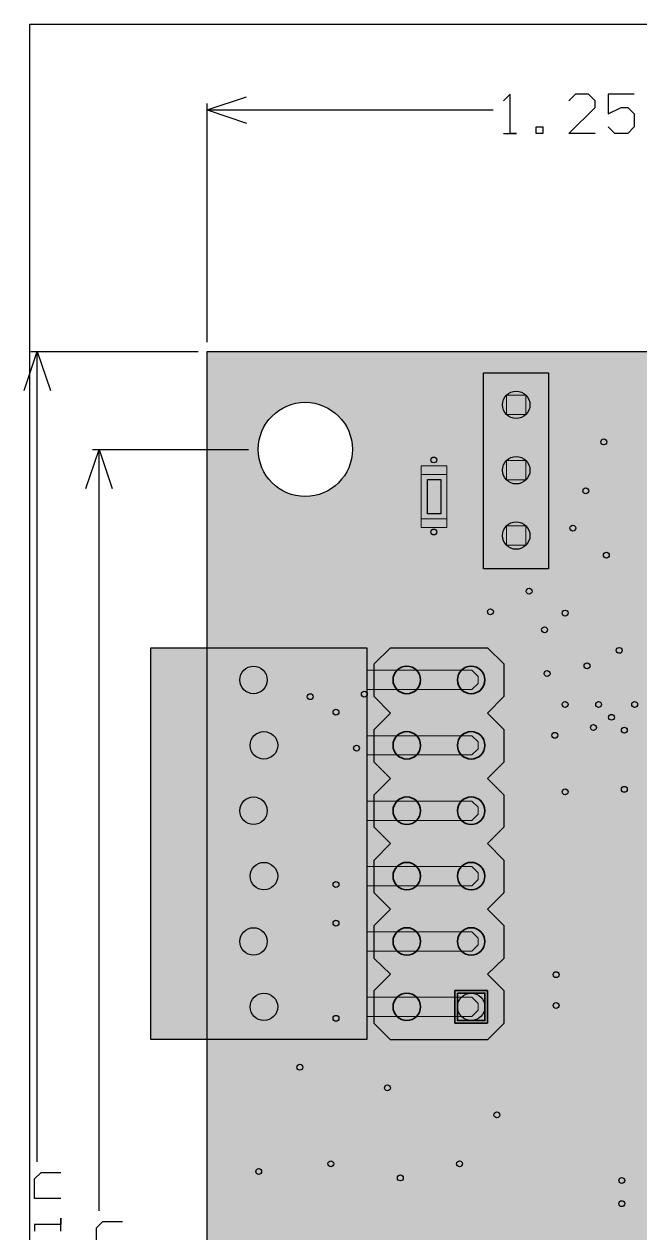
# Model space of a CAD drawing. Header units: metres. Extents: x 18 to 154, y 17 to 109.
# Drawn here: x 18.29 to 42.2, y 62.27 to 109.23 of the extents above; entities that cross this region are included whole.
import ezdxf

# ---------------------------------------------------------------- set-up
doc = ezdxf.new("R2010")
doc.units = ezdxf.units.M
for name, color, linetype, lineweight, true_color in [('ANNOTATION', 7, 'Continuous', 30, 0xffffff), ('GOLD_PAD', 7, 'Continuous', 35, 0xc99700), ('LED_BLB', 7, 'Continuous', 0, 0xf1eb9d), ('METAL', 7, 'Continuous', 0, 0xc1c6c8)]:
    doc.layers.add(name, color=color, linetype=linetype, lineweight=lineweight, true_color=true_color)
for name, color, linetype in [('CHIP', 250, 'Continuous'), ('Mechanical1', 6, 'Continuous'), ('PadHoleLayer', 156, 'Continuous'), ('ViaHoleLayer', 16, 'Continuous')]:
    doc.layers.add(name, color=color, linetype=linetype)
for name, color, linetype, true_color in [('LED_BLB_IN', 7, 'Continuous', 0xbabe74), ('PCB', 7, 'Continuous', 0x1d428a), ('PCB_OUTLINE', 7, 'Continuous', 0x002677)]:
    doc.layers.add(name, color=color, linetype=linetype, true_color=true_color)
doc.layers.add('LED_GREEN', color=80, linetype='Continuous', lineweight=0)
picture_1 = doc.add_image_def('image1.jpg', size_in_pixel=(1023, 701))

# ---------------------------------------------------------------- blocks, each defined once
blk = doc.blocks.new('PMOD')
at = {"layer": 'CHIP'}
h = blk.add_hatch(color=256, dxfattribs=at)
h.dxf.hatch_style = 1
h.paths.add_polyline_path([(-4.046127595232967, 1.252304230787487), (-4.046127595232967, -13.97366371941341), (-12.44612759523297, -13.97366371941341), (-12.44612759523297, 1.252304230787487)])
at = {"layer": 'GOLD_PAD'}
h = blk.add_hatch(color=256, dxfattribs=at)
h.dxf.hatch_style = 1
h.paths.add_polyline_path([(0.6335003300000039, -12.06649967000001), (-0.6335003300000039, -12.06649967000001), (-0.6335003300000039, -13.33350032999999), (0.6335003300000039, -13.33350033000001)])
h.paths.add_polyline_path([(-0.5335003300000025, -12.16649967000001), (0.5335003300000025, -12.16649967000001), (0.5335003300000025, -13.23350033000001), (-0.5335003300000025, -13.23350033)], flags=16)
at = {"layer": 'METAL'}
h = blk.add_hatch(color=256, dxfattribs=at)
h.dxf.hatch_style = 1
h.paths.add_polyline_path([(0.2750000000000057, 0.1310660171779716), (0.2750000000000057, -0.1310660171779858), (0.03106601717798441, -0.375), (-4.046127595232967, -0.375), (-4.046127595232967, 0.375), (0.03106601717798441, 0.375)])
h = blk.add_hatch(color=256, dxfattribs=at)
h.dxf.hatch_style = 1
h.paths.add_polyline_path([(0.2750000000000057, -2.408933982822049), (0.2750000000000057, -2.671066017178006), (0.03106601717798441, -2.91500000000002), (-4.046127595232967, -2.91500000000002), (-4.046127595232967, -2.16500000000002), (0.03106601717798441, -2.16500000000002)])
h = blk.add_hatch(color=256, dxfattribs=at)
h.dxf.hatch_style = 1
h.paths.add_polyline_path([(0.2750000000000057, -4.948933982822027), (0.2750000000000057, -5.211066017177984), (0.03106601717798441, -5.454999999999998), (-4.046127595232967, -5.454999999999998), (-4.046127595232967, -4.704999999999998), (0.03106601717798441, -4.704999999999998)])
h = blk.add_hatch(color=256, dxfattribs=at)
h.dxf.hatch_style = 1
h.paths.add_polyline_path([(0.2750000000000057, -7.488933982822047), (0.2750000000000057, -7.751066017178005), (0.03106601717798441, -7.995000000000019), (-4.046127595232967, -7.995000000000019), (-4.046127595232967, -7.245000000000019), (0.03106601717798441, -7.245000000000019)])
h = blk.add_hatch(color=256, dxfattribs=at)
h.dxf.hatch_style = 1
h.paths.add_polyline_path([(0.2750000000000057, -10.02893398282202), (0.2750000000000057, -10.29106601717798), (0.03106601717798441, -10.535), (-4.046127595232967, -10.535), (-4.046127595232967, -9.784999999999997), (0.03106601717798441, -9.784999999999997)])
h = blk.add_hatch(color=256, dxfattribs=at)
h.dxf.hatch_style = 1
h.paths.add_polyline_path([(0.2750000000000057, -12.56893398282203), (0.2750000000000057, -12.83106601717799), (0.03106601717798441, -13.075), (-4.046127595232967, -13.075), (-4.046127595232967, -12.325), (0.03106601717798441, -12.325)])
at = {"layer": 'ANNOTATION'}
blk.add_lwpolyline([(-3.13334868944596, 1.242865254346043), (0.6310050104191944, 1.242865254346043), (1.267686445148634, 0.6248370349651964), (1.267686445148634, -0.6486382032608446), (0.6310050104191944, -1.285432006757432), (1.267686445148634, -1.922113441486871), (1.267686445148634, -3.195701048480046), (0.6310050104191944, -3.832382483209486), (1.267686445148634, -4.469176286706073), (1.267686445148634, -5.723998309583521), (0.6310050104191944, -6.360679744312961), (1.267686445148634, -6.997473547809548), (1.267686445148634, -8.270948786035575), (0.6310050104191944, -8.907742589532177), (1.267686445148634, -9.544536393028764), (1.267686445148634, -10.81801163125479), (0.6310050104191944, -11.43603985063564), (1.267686445148634, -12.07283365413224), (1.267686445148634, -13.34630889235825), (0.6310050104191944, -13.98310269585485), (-3.13334868944596, -13.98310269585485), (-3.770142492942554, -13.34630889235825), (-3.770142492942554, -12.07283365413224), (-3.13334868944596, -11.43603985063564), (-3.770142492942554, -10.81801163125479), (-3.770142492942554, -9.544536393028764), (-3.13334868944596, -8.907742589532177), (-3.770142492942554, -8.270948786035575), (-3.770142492942554, -6.997473547809548), (-3.13334868944596, -6.360679744312961), (-3.770142492942554, -5.723998309583521), (-3.770142492942554, -4.469176286706073), (-3.13334868944596, -3.832382483209486), (-3.770142492942554, -3.195701048480046), (-3.770142492942554, -1.922113441486871), (-3.13334868944596, -1.285432006757432), (-3.770142492942554, -0.6486382032608446), (-3.770142492942554, 0.6248370349651964)], close=True, dxfattribs=at)
at = {"layer": 'CHIP'}
blk.add_lwpolyline([(-4.046127595232967, 1.252304230787487), (-4.046127595232967, -13.97366371941341), (-12.44612759523297, -13.97366371941341), (-12.44612759523297, 1.252304230787487), (-4.046127595232967, 1.252304230787487)], dxfattribs=at)
at = {"layer": 'GOLD_PAD'}
for points in [[(0.6335003300000039, -12.06649967000001), (-0.6335003300000039, -12.06649967000001), (-0.6335003300000039, -13.33350032999999), (0.6335003300000039, -13.33350033000001)], [(-0.5335003300000025, -12.16649967000001), (0.5335003300000025, -12.16649967000001), (0.5335003300000025, -13.23350033000001), (-0.5335003300000025, -13.23350033)]]:
    blk.add_lwpolyline(points, close=True, dxfattribs=at)
for centre, radius in [((-2.50000008, 0), 0.5335003299999984), ((0, 0), 0.5335003299999992), ((-2.50000008, -2.54000000000002), 0.5335003300000051), ((0, -2.54000000000002), 0.5335003299999962), ((-2.50000008, -5.079999999999998), 0.5335003299999937), ((0, -5.079999999999998), 0.5335003299999991), ((-2.50000008, -7.620000000000019), 0.5335003300000052), ((0, -7.620000000000019), 0.5335003299999962), ((-2.50000008, -10.16), 0.5335003299999979), ((0, -10.16), 0.5335003300000007), ((-2.50000008, -12.7), 0.5335003300000003)]:
    blk.add_circle(centre, radius, dxfattribs=at)
at = {"layer": 'METAL'}
for points in [[(0.2750000000000057, 0.1310660171779716), (0.2750000000000057, -0.1310660171779858), (0.03106601717798441, -0.375), (-4.046127595232967, -0.375), (-4.046127595232967, 0.375), (0.03106601717798441, 0.375)], [(0.2750000000000057, -2.408933982822049), (0.2750000000000057, -2.671066017178006), (0.03106601717798441, -2.91500000000002), (-4.046127595232967, -2.91500000000002), (-4.046127595232967, -2.16500000000002), (0.03106601717798441, -2.16500000000002)], [(0.2750000000000057, -4.948933982822027), (0.2750000000000057, -5.211066017177984), (0.03106601717798441, -5.454999999999998), (-4.046127595232967, -5.454999999999998), (-4.046127595232967, -4.704999999999998), (0.03106601717798441, -4.704999999999998)], [(0.2750000000000057, -7.488933982822047), (0.2750000000000057, -7.751066017178005), (0.03106601717798441, -7.995000000000019), (-4.046127595232967, -7.995000000000019), (-4.046127595232967, -7.245000000000019), (0.03106601717798441, -7.245000000000019)], [(0.2750000000000057, -10.02893398282202), (0.2750000000000057, -10.29106601717798), (0.03106601717798441, -10.535), (-4.046127595232967, -10.535), (-4.046127595232967, -9.784999999999997), (0.03106601717798441, -9.784999999999997)], [(0.2750000000000057, -12.56893398282203), (0.2750000000000057, -12.83106601717799), (0.03106601717798441, -13.075), (-4.046127595232967, -13.075), (-4.046127595232967, -12.325), (0.03106601717798441, -12.325)]]:
    blk.add_lwpolyline(points, close=True, dxfattribs=at)
blk = doc.blocks.new('*U29')
at = {"layer": 'LED_BLB_IN'}
h = blk.add_hatch(color=256, dxfattribs=at)
h.dxf.hatch_style = 1
h.paths.add_polyline_path([(-0.2588016763149099, 0.6615313378169034), (0.2588016763149028, 0.6615313378169034), (0.2588016763149028, -0.6615313378168963), (-0.2588016763149099, -0.6615313378168963)])
h = blk.add_hatch(color=256, dxfattribs=at)
h.dxf.hatch_style = 1
h.paths.add_polyline_path([(-0.2588016763149099, 0.6615313378169034), (0.2588016763149028, 0.6615313378169034), (0.2588016763149028, -0.6615313378168963), (-0.2588016763149099, -0.6615313378168963)])
at = {"layer": 'LED_GREEN', "transparency": 33554534}
h = blk.add_hatch(color=256, dxfattribs=at)
h.dxf.hatch_style = 1
h.paths.add_polyline_path([(-0.4963328445464015, 0.8615313378169063), (0.4963328445464015, 0.8615313378169063), (0.4963328445464015, -0.8615313378168992), (-0.4963328445464015, -0.8615313378168992)])
at = {"layer": 'METAL'}
h = blk.add_hatch(color=256, dxfattribs=at)
h.dxf.hatch_style = 1
h.paths.add_polyline_path([(-0.4963328445464015, 1.198637639297367), (0.4963328445464015, 1.198637639297367), (0.4963328445464015, -1.19863763929736), (-0.4963328445464015, -1.19863763929736)])
at = {"layer": 'LED_BLB_IN'}
blk.add_lwpolyline([(-0.2588016763149099, 0.6615313378169034), (0.2588016763149028, 0.6615313378169034), (0.2588016763149028, -0.6615313378168963), (-0.2588016763149099, -0.6615313378168963)], close=True, dxfattribs=at)
at = {"layer": 'LED_GREEN'}
blk.add_lwpolyline([(0.4963328445464015, -0.8616376392973564), (0.4963328445464015, 0.8606376392973658), (-0.4963328445464015, 0.8606376392973658), (-0.4963328445464015, -0.8616376392973564)], close=True, dxfattribs=at)
at = {"layer": 'METAL'}
blk.add_lwpolyline([(-0.4963328445464015, 1.198637639297367), (0.4963328445464015, 1.198637639297367), (0.4963328445464015, -1.19863763929736), (-0.4963328445464015, -1.19863763929736)], close=True, dxfattribs=at)

msp = doc.modelspace()

# ---------------------------------------------------------------- hatches: boundary and pattern name
at = {"layer": 'CHIP'}
h = msp.add_hatch(color=256, dxfattribs=at)
h.dxf.hatch_style = 1
h.paths.add_polyline_path([(36.13110489502756, 95.68666385867643), (38.65940215613103, 95.68666385867643), (38.65940215613103, 88.0643532759017), (36.13110489502756, 88.0643532759017)])
at = {"layer": 'METAL'}
h = msp.add_hatch(color=256, dxfattribs=at)
h.dxf.hatch_style = 1
h.paths.add_polyline_path([(37.77724056110826, 94.81724078110827), (37.02275715889176, 94.81724078110827), (37.02275715889176, 94.06275737889177), (37.77724056110826, 94.06275737889177)])
h = msp.add_hatch(color=256, dxfattribs=at)
h.dxf.hatch_style = 1
h.paths.add_polyline_path([(37.77724056110826, 92.27724078110823), (37.02275715889176, 92.27724078110823), (37.02275715889176, 91.52275737889174), (37.77724056110826, 91.52275737889174)])
h = msp.add_hatch(color=256, dxfattribs=at)
h.dxf.hatch_style = 1
h.paths.add_polyline_path([(37.77724056110826, 89.73724078110826), (37.02275715889176, 89.73724078110826), (37.02275715889176, 88.98275737889175), (37.77724056110826, 88.98275737889175)])
at = {"layer": 'PCB'}
h = msp.add_hatch(color=256, dxfattribs=at)
h.dxf.hatch_style = 1
h.paths.add_polyline_path([(25.4, 96.52), (147.32, 96.52), (147.32, 25.4), (25.4, 25.4)])
edge = h.paths.add_edge_path(flags=16)
edge.add_arc((29.21, 92.71), 1.828799999999999, 0, 360)
edge = h.paths.add_edge_path(flags=16)
edge.add_arc((29.21, 29.21), 1.828799999999999, 0, 360)
edge = h.paths.add_edge_path(flags=16)
edge.add_arc((143.51, 29.21), 1.828799999999994, 0, 360)
edge = h.paths.add_edge_path(flags=16)
edge.add_arc((143.51, 92.71), 1.828800000000002, 0, 360)

# ---------------------------------------------------------------- linework, layer by layer
at = {"layer": 'CHIP'}
msp.add_lwpolyline([(36.13110489502756, 95.68666385867643), (38.65940215613103, 95.68666385867643), (38.65940215613103, 88.0643532759017), (36.13110489502756, 88.0643532759017)], close=True, dxfattribs=at)
at = {"layer": 'Mechanical1'}
for p, q in [((25.4, 105.89999902), (26.924, 106.40799902)), ((25.4, 96.8756), (25.4, 106.15399902)), ((37.16179258, 106.50935264), (36.90787386, 106.25543392)), ((37.16179258, 104.9858454), (37.16179258, 106.50935264)), ((39.70096962, 106.50935264), (39.44705089999999, 106.25543392)), ((40.20880452, 106.50935264), (39.70096962, 106.50935264)), ((40.46272324, 106.25543392), (40.20880452, 106.50935264)), ((40.46272324, 106.00151774), (40.46272324, 106.25543392)), ((41.98623048, 106.50935264), (40.97055814, 106.50935264)), ((40.97055814, 106.50935264), (40.97055814, 105.74759902)), ((25.4, 105.89999902), (26.924, 105.39199902)), ((25.4, 105.89999902), (36.50147386, 105.89999902)), ((39.44705089999999, 104.9858454), (40.46272324, 106.00151774)), ((40.97055814, 105.74759902), (41.47839304, 106.00151774)), ((41.47839304, 106.00151774), (41.73231175999999, 106.00151774)), ((41.73231175999999, 106.00151774), (41.98623048, 105.74759902)), ((41.98623048, 105.74759902), (41.98623048, 105.23976412)), ((38.17746238, 104.9858454), (38.17746238, 105.23976412)), ((38.17746238, 105.23976412), (38.4313811, 105.23976412)), ((38.4313811, 105.23976412), (38.4313811, 104.9858454)), ((41.22447686, 104.9858454), (40.97055814, 105.23976412)), ((41.98623048, 105.23976412), (41.73231175999999, 104.9858454)), ((36.90787386, 104.9858454), (37.41570875999999, 104.9858454)), ((37.41570875999999, 104.9858454), (37.16179258, 104.9858454)), ((38.4313811, 104.9858454), (38.17746238, 104.9858454)), ((40.46272324, 104.9858454), (39.44705089999999, 104.9858454)), ((41.73231175999999, 104.9858454), (41.22447686, 104.9858454)), ((18.2920005, 94.99600000000001), (18.8000005, 96.52)), ((18.5460005, 96.52), (25.0444, 96.52)), ((18.8000005, 96.52), (19.3080005, 94.99600000000001)), ((18.8000005, 65.02268681999999), (18.8000005, 96.52)), ((25.4, 25.4), (25.4, 96.52)), ((25.4, 96.52), (147.32, 96.52)), ((20.69200078, 91.186), (21.20000078, 92.71)), ((20.94600078, 92.71), (27.00219898, 92.71)), ((21.20000078, 92.71), (21.70800078, 91.186)), ((21.20000078, 63.11768682), (21.20000078, 92.71)), ((18.69848178, 64.36236555999999), (18.9524005, 64.61628428)), ((18.69848178, 63.60061194), (18.69848178, 64.36236555999999)), ((18.9524005, 64.61628428), (19.71415412, 64.61628428)), ((19.71415412, 63.60061194), (18.69848178, 63.60061194)), ((19.71415412, 62.58494214), (18.69848178, 62.58494214)), ((18.69848178, 62.58494214), (18.69848178, 62.33102341999999)), ((19.71415412, 62.33102341999999), (19.71415412, 62.83885832)), ((19.71415412, 62.83885832), (19.71415412, 62.58494214)), ((21.09848206, 62.45736556), (21.35240078, 62.71128427999999)), ((21.35240078, 62.71128427999999), (22.1141544, 62.71128427999999)), ((21.09848206, 61.69561194), (21.09848206, 62.45736556))]:
    msp.add_line(p, q, dxfattribs=at)
at = {"layer": 'METAL'}
for points in [[(37.77724056110826, 94.81724078110827), (37.02275715889176, 94.81724078110827), (37.02275715889176, 94.06275737889177), (37.77724056110826, 94.06275737889177)], [(37.77724056110826, 92.27724078110823), (37.02275715889176, 92.27724078110823), (37.02275715889176, 91.52275737889174), (37.77724056110826, 91.52275737889174)], [(37.77724056110826, 89.73724078110826), (37.02275715889176, 89.73724078110826), (37.02275715889176, 88.98275737889175), (37.77724056110826, 88.98275737889175)]]:
    msp.add_lwpolyline(points, close=True, dxfattribs=at)
at = {"layer": 'PadHoleLayer'}
for centre, radius in [((37.39999886, 94.43999908), 0.53350033), ((29.21, 92.71), 1.8288), ((37.39999886, 91.89999908), 0.53350033), ((37.39999886, 89.35999908), 0.53350033), ((27.19680108, 83.75000014), 0.53350033), ((33.14999974, 83.75000014), 0.53350033), ((35.64999982, 83.75000014), 0.53350033), ((27.60320108, 81.21000013999998), 0.53350033), ((33.14999974, 81.21000013999998), 0.53350033), ((35.64999982, 81.21000013999998), 0.53350033), ((27.19680108, 78.67000014), 0.53350033), ((33.14999974, 78.67000014), 0.53350033), ((35.64999982, 78.67000014), 0.53350033), ((27.60320108, 76.13000013999998), 0.53350033), ((33.14999974, 76.13000013999998), 0.53350033), ((35.64999982, 76.13000013999998), 0.53350033), ((27.19680108, 73.59000014), 0.53350033), ((33.14999974, 73.59000014), 0.53350033), ((35.64999982, 73.59000014), 0.53350033), ((27.60320108, 71.05000014), 0.53350033), ((33.14999974, 71.05000014), 0.53350033), ((35.64999982, 71.05000014), 0.53350033)]:
    msp.add_circle(centre, radius, dxfattribs=at)
at = {"layer": 'PCB'}
msp.add_circle((29.21, 92.71), 1.828799999999999, dxfattribs=at)
at = {"layer": 'PCB_OUTLINE'}
msp.add_lwpolyline([(25.4, 96.52), (147.32, 96.52), (147.32, 25.4), (25.4, 25.4)], close=True, dxfattribs=at)
msp.add_circle((29.21, 92.71), 1.828799999999998, dxfattribs=at)
at = {"layer": 'ViaHoleLayer'}
for centre in [(40.79999968, 92.99999942), (34.20000018, 92.30000082), (40.10000108, 91.10000322), (39.59999954, 89.65000104), (34.20000018, 89.4999988), (40.89999948, 88.60000059999999), (37.9000004, 87.20000086), (36.40000086, 86.39999992), (39.30000013999999, 86.35000002), (38.4999992, 85.69999878), (41.40000102, 84.90000038), (38.599999, 83.99999964), (40.15000097999999, 84.29999904), (29.39999962, 83.0999989), (31.5000005, 83.20000123999998), (39.30000013999999, 82.7999995), (40.60000008, 82.79999696), (41.99999982, 82.7999995), (30.40000016, 82.5000001), (41.09999908, 82.3000005), (40.40000048, 81.89999875999997), (41.60000062, 81.79999896), (38.90000094, 81.59999936), (31.2000011, 81.10000036), (39.30000013999999, 79.40000122), (41.60000062, 79.50000102), (30.40000016, 75.80000079999998), (30.40000016, 74.30000126), (38.95000084, 72.30000018), (38.95000084, 71.10000004), (30.40000016, 70.60000104), (29.00000042, 68.69999976), (32.40000123999999, 67.89999882), (36.65000035999999, 66.85000092), (30.20000056, 64.94999963999999), (35.20000072, 64.94999963999999), (27.40000108, 64.65000024), (32.90000024, 64.40000074), (41.50000082, 64.30000094), (41.50000082, 63.40000019999999)]:
    msp.add_circle(centre, 0.1143, dxfattribs=at)

# ---------------------------------------------------------------- block references
at = {"layer": 'LED_BLB'}
msp.add_blockref('*U29', (34.21150924563064, 90.87357245490554), dxfattribs=at)
at = {"layer": 'METAL'}
msp.add_blockref('PMOD', (35.64999982, 83.75000014), dxfattribs=at)

# ---------------------------------------------------------------- pictures from other files: only their frames are drawn
image = msp.add_image(picture_1, insert=(18.50520595959503, 16.62910872619788), size_in_units=(135.14181747122487, 92.60451031019417))
image.dxf.flags = 7

doc.saveas('drawing.dxf')
